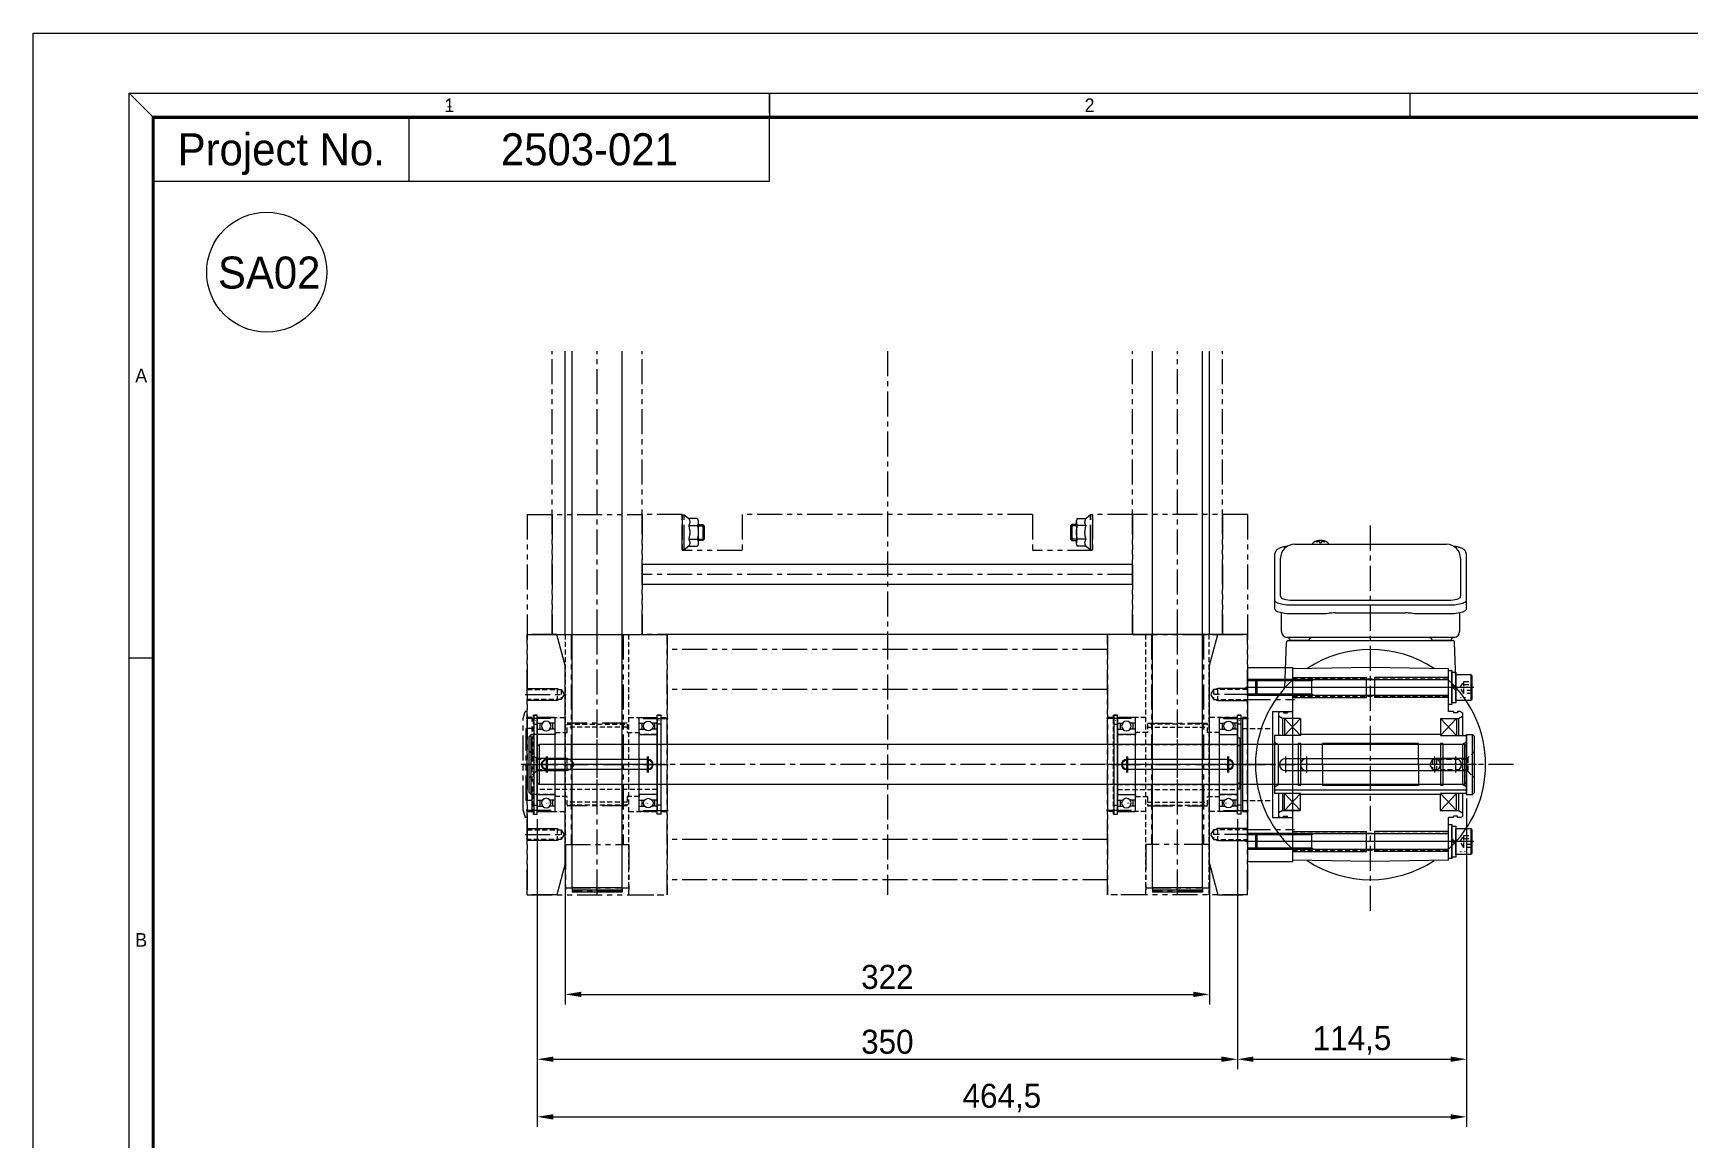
# Model space of a CAD drawing. Header units: inches. Extents: x 0 to 23821, y 0 to 11279.
# Drawn here: x 15020 to 15849, y 2553 to 3107 of the extents above; entities that cross this region are included whole.
import ezdxf
from ezdxf.enums import TextEntityAlignment as Align

# ---------------------------------------------------------------- set-up
doc = ezdxf.new("R2010")
doc.units = ezdxf.units.IN
doc.header["$LTSCALE"] = 10
doc.header["$MEASUREMENT"] = 0
for name, pattern in [('CENTER', [2, 1.25, -0.25, 0.25, -0.25]), ('HIDDEN', [0.375, 0.25, -0.125]), ('PHANTOM', [2.5, 1.25, -0.25, 0.25, -0.25, 0.25, -0.25])]:
    doc.linetypes.add(name, pattern=pattern)
doc.layers.get('Defpoints').update_dxf_attribs({"color": 8})
for name, color, linetype in [('11', 1, 'CENTER'), ('22', 2, 'HIDDEN'), ('44', 4, 'Continuous'), ('55', 5, 'Continuous'), ('66', 6, 'PHANTOM'), ('77', 40, 'HIDDEN'), ('A', 8, 'Continuous'), ('B', 123, 'Continuous'), ('BOM-T', 4, 'Continuous'), ('G', 231, 'Continuous'), ('T', 3, 'Continuous')]:
    doc.layers.add(name, color=color, linetype=linetype)
doc.styles.add('SCI', font='')
doc.styles.get("Standard").update_dxf_attribs({"font": 'arial.ttf'})
doc.styles.get('SCI').set_extended_font_data('Gulim')
doc.dimstyles.new('SCH', dxfattribs={"dimtxt": 2.5, "dimasz": 2, "dimexe": 1.25, "dimexo": 0.625, "dimtad": 1, "dimdec": 8, "dimtxsty": 'SCI', "dimcen": 2.5, "dimclrd": 4, "dimclre": 4, "dimclrt": 7, "dimadec": 8, "dimazin": 2, "dimtfac": 1, "dimtdec": 8, "dimtmove": 0, "dimatfit": 3, "dimfxl": 1, "dimarcsym": 0})

# ---------------------------------------------------------------- blocks, each defined once
blk = doc.blocks.new('A$C82e70aa9')
at = {"color": 2}
for p, q in [((12, -7.5), (15, -10.5)), ((92, -7.5), (92, -10.5)), ((92, -10), (92, -7.5)), ((172, -7.5), (172, -10.5))]:
    blk.add_line(p, q, dxfattribs=at)
at = {"color": 40}
for p, q in [((47, -18.5), (47, -10.5)), ((92, -18.5), (92, -10.5))]:
    blk.add_line(p, q, dxfattribs=at)
blk.add_line((12, -78), (15, -78))
at = {"color": 1}
blk.add_lwpolyline([(0, 0), (420, 0), (420, -297), (0, -297)], close=True, dxfattribs=at)
at = {"color": 2}
blk.add_lwpolyline([(12, -7.5), (412, -7.5), (412, -289.5), (12, -289.5)], close=True, dxfattribs=at)
at = {"const_width": 0.4}
blk.add_lwpolyline([(15, -10.5), (409, -10.5), (409, -286.5), (15, -286.5)], close=True, dxfattribs=at)
at = {"color": 40}
blk.add_lwpolyline([(15, -18.5), (92, -18.5)], dxfattribs=at)
blk.add_circle((29.18, -29.85), 7.5)
at = {"color": 2, "style": 'SCI'}
blk.add_text('1', height=1, dxfattribs=at).set_placement((52, -8.75), align=Align.MIDDLE_CENTER)
at = {"style": 'SCI'}
blk.add_text('Project No.', height=4, dxfattribs=at).set_placement((31, -14.5), align=Align.MIDDLE_CENTER)
at = {"color": 2, "char_height": 1.7, "attachment_point": 5, "style": 'SCI'}
for s, insert, width in [('1', (52, -9), 80), ('2', (132, -9), 80), ('A', (13.5, -42.75), 3), ('B', (13.5, -113.25), 3)]:
    blk.add_mtext(s, dxfattribs=dict(at, insert=insert, width=width))
blk = doc.blocks.new('A$Cb1a6f932')
for p, q in [((-48.5, 22.5), (48.5, 22.5)), ((-48.5, 0), (-48.5, 22.5)), ((-41.82, 22.5), (-41.82, 0)), ((-35.18, 22.5), (-35.18, 0)), ((-26.5, 12.5), (-26.5, 22.5)), ((26.5, 12.5), (26.5, 22.5)), ((35.18, 22.5), (35.18, 0)), ((41.82, 22.5), (41.82, 0)), ((48.5, 0), (48.5, 22.5)), ((-26.5, 12.5), (26.5, 12.5)), ((-48.5, 0), (48.5, 0)), ((-23.5, -2.5), (-23.5, 0)), ((23.5, -2.5), (23.5, 0)), ((-23.5, -2.5), (23.5, -2.5))]:
    blk.add_line(p, q)
at = {"layer": '11'}
for p, q in [((-38.5, 23.5), (-38.5, -1)), ((-35, -1), (-35, 23.5)), ((-32.5, -1), (-32.5, 23.5)), ((0, -3.5), (0, 23.5)), ((32.5, -1), (32.5, 23.5)), ((35, -1), (35, 23.5)), ((38.5, 23.5), (38.5, -1))]:
    blk.add_line(p, q, dxfattribs=at)
at = {"layer": '22'}
for p, q in [((-18, -2.5), (-18, 12.5)), ((18, -2.5), (18, 12.5))]:
    blk.add_line(p, q, dxfattribs=at)
at = {"layer": 'T'}
for p, q in [((-42.5, 22.5), (-42.5, 0)), ((-34.5, 22.5), (-34.5, 0)), ((34.5, 22.5), (34.5, 0)), ((42.5, 22.5), (42.5, 0))]:
    blk.add_line(p, q, dxfattribs=at)
blk = doc.blocks.new('A$Cba77a560')
at = {"lineweight": -3}
for p, q in [((-39, 47.82), (0, 48.5)), ((-39, 47.82), (-39, 26.5)), ((0, 48.5), (39, 47.82)), ((39, 26.5), (39, 47.82)), ((-39, -26.5), (-39, -47.82)), ((39, -47.82), (39, -26.5)), ((-42.83, -38.37), (-42.03, -61.03)), ((42.83, -38.37), (42.03, -61.03)), ((-39, -47.82), (0, -48.5)), ((0, -48.5), (39, -47.82)), ((-41.69, -63.5), (-37.5, -63.5)), ((41.03, -62), (-41.03, -62)), ((-40.06, -62), (-30.94, -62)), ((-37.5, -63.5), (41.68, -63.5)), ((30.93, -62), (40.05, -62)), ((-44.5, -75.78), (-44.5, -66.5)), ((44.5, -66.5), (44.5, -75.78)), ((-47.8, -77.67), (-47.75, -77.4)), ((-47.8, -82), (-47.8, -77.67)), ((-47.8, -82), (-47.75, -81.73)), ((-47.8, -105.26), (-47.8, -82)), ((-47.75, -77.4), (-47.58, -77.13)), ((-47.75, -81.73), (-47.58, -81.46)), ((-47.58, -77.13), (-47.31, -76.87)), ((-47.58, -81.46), (-47.31, -81.2)), ((-47.31, -76.87), (-46.93, -76.62)), ((-47.31, -81.2), (-46.93, -80.95)), ((-46.93, -76.62), (-46.45, -76.38)), ((-46.93, -80.95), (-46.45, -80.71)), ((-46.45, -76.38), (-45.88, -76.16)), ((-46.45, -80.71), (-45.88, -80.49)), ((-45.88, -76.16), (-45.23, -75.96)), ((-45.88, -80.49), (-45.23, -80.28)), ((-45.23, -75.96), (-44.49, -75.78)), ((-45.23, -80.28), (-44.49, -80.1)), ((-44.49, -75.78), (-43.69, -75.62)), ((-44.49, -80.1), (-43.69, -79.95)), ((-43.69, -75.62), (-42.82, -75.49)), ((-43.69, -79.95), (-42.82, -79.81)), ((-42.82, -75.49), (-41.91, -75.38)), ((-42.82, -79.81), (-41.91, -79.71)), ((-41.91, -75.38), (-40.96, -75.31)), ((-41.91, -79.71), (-40.96, -79.64)), ((-40.96, -75.31), (-39.99, -75.26)), ((-40.96, -79.64), (-39.99, -79.59)), ((-39.99, -75.26), (-39, -75.25)), ((-39.99, -79.59), (-39, -79.57)), ((-39, -75.25), (-24.88, -75.25)), ((-39, -79.57), (39, -79.57)), ((39, -82.13), (-39, -82.13)), ((-21.26, -75.47), (-20.53, -75.57)), ((17.5, -75.77), (-17.5, -75.77)), ((20.52, -75.57), (21.26, -75.47)), ((24.87, -75.25), (39, -75.25)), ((39, -75.25), (39.98, -75.26)), ((39, -79.57), (39.98, -79.59)), ((39.98, -75.26), (40.96, -75.31)), ((39.98, -79.59), (40.96, -79.64)), ((40.96, -75.31), (41.9, -75.38)), ((40.96, -79.64), (41.9, -79.71)), ((41.9, -75.38), (42.82, -75.49)), ((41.9, -79.71), (42.82, -79.81)), ((42.82, -75.49), (43.68, -75.62)), ((42.82, -79.81), (43.68, -79.95)), ((43.68, -75.62), (44.48, -75.78)), ((43.68, -79.95), (44.48, -80.1)), ((44.48, -75.78), (45.22, -75.96)), ((44.48, -80.1), (45.22, -80.28)), ((45.22, -75.96), (45.88, -76.16)), ((45.22, -80.28), (45.88, -80.49)), ((45.88, -76.16), (46.45, -76.38)), ((45.88, -80.49), (46.45, -80.71)), ((46.45, -76.38), (46.93, -76.62)), ((46.45, -80.71), (46.93, -80.95)), ((46.93, -76.62), (47.3, -76.87)), ((46.93, -80.95), (47.3, -81.2)), ((47.3, -76.87), (47.58, -77.13)), ((47.3, -81.2), (47.58, -81.46)), ((47.58, -77.13), (47.74, -77.4)), ((47.58, -81.46), (47.74, -81.73)), ((47.74, -77.4), (47.8, -77.67)), ((47.74, -81.73), (47.8, -82)), ((47.8, -77.67), (47.8, -82)), ((47.8, -82), (47.8, -105.26)), ((-45, -103.05), (-45, -84.08)), ((45, -84.08), (45, -103.05)), ((38, -110.05), (-38, -110.05)), ((21.03, -110.05), (21, -110.19)), ((21, -110.05), (21, -110.19)), ((21.31, -110.81), (21.4, -110.89)), ((21.4, -110.89), (21.54, -111)), ((24.48, -110.74), (24.48, -111.33)), ((24.48, -111.87), (24.48, -111.97)), ((25.51, -111.33), (25.51, -110.74)), ((25.51, -111.97), (25.51, -111.87)), ((28.46, -111), (28.6, -110.89)), ((28.6, -110.89), (28.68, -110.83)), ((28.68, -110.83), (28.69, -110.81)), ((29, -110.2), (28.97, -110.05)), ((29, -110.19), (29, -110.05))]:
    blk.add_line(p, q, dxfattribs=at)
for p, q in [((-45, 26.5), (-46, 25.92)), ((-46, 14.5), (-46, 25.92)), ((-45, 26.5), (-43.5, 26.5)), ((-43.5, 26.5), (-43.5, 25.8)), ((-43.5, 25.8), (-41.5, 25.8)), ((-41.5, 26.5), (-39, 26.5)), ((-41.5, 26.5), (-41.5, 25.8)), ((41.5, 26.5), (39, 26.5)), ((41.5, 26.5), (41.5, 25.8)), ((43.5, 25.8), (41.5, 25.8)), ((45, 26.5), (43.5, 26.5)), ((43.5, 26.5), (43.5, 25.8)), ((45, 26.5), (46, 25.92)), ((46, 14.5), (46, 25.92)), ((-44, 23), (-46, 24.15)), ((-44, 14.5), (-44, 23)), ((-34.85, 23), (-44, 23)), ((-43, 23), (-43, 14.5)), ((-35, 23), (-43, 14.5)), ((-35, 14.5), (-43, 23)), ((-35, 23), (-35, 14.5)), ((35, 23), (35, 14.5)), ((44, 23), (35, 23)), ((35, 23), (44, 23)), ((35, 14.5), (43, 23)), ((35, 23), (43, 14.5)), ((43, 23), (43, 14.5)), ((44, 23), (46, 24.15)), ((44, 14.5), (44, 23)), ((-48, 14.5), (-35, 14.5)), ((-48, -14.5), (-48, 14.5)), ((-48, 12.8), (48, 12.8)), ((-48, 11.15), (-46, 10)), ((-46, 10), (-36.15, 10)), ((-46, -10), (-46, 10)), ((-36.15, 10.5), (-35, 10.5)), ((-36.15, -10.5), (-36.15, 10.5)), ((-35, 15), (35, 15)), ((-35, -10.5), (-35, 10.5)), ((-35, 10), (-24, 10)), ((-24, 0), (-24, 10.5)), ((-24, 10.5), (24, 10.5)), ((24, 0), (24, 10.5)), ((24, 10), (35, 10)), ((35, 14.5), (48, 14.5)), ((35, 10.5), (36.15, 10.5)), ((35, -10.5), (35, 10.5)), ((36.15, -10.5), (36.15, 10.5)), ((36.15, 10), (46, 10)), ((48, 11.15), (46, 10)), ((46, 10), (46, -10)), ((48, -14.5), (48, 14.5)), ((-24, 0), (-24, -10.5)), ((24, 0), (24, -10.5)), ((-48, -11.15), (-46, -10)), ((-35, -14.5), (-48, -14.5)), ((-46, -10), (-36.15, -10)), ((-46, -25.92), (-46, -14.5)), ((-44, -23), (-44, -14.5)), ((-43, -23), (-43, -14.5)), ((-35, -23), (-43, -14.5)), ((-35, -14.5), (-43, -23)), ((-36.15, -10.5), (-35, -10.5)), ((-35, -10), (-24, -10)), ((-35, -23), (-35, -14.5)), ((-35, -15), (35, -15)), ((-24, -10.5), (24, -10.5)), ((24, -10), (35, -10)), ((35, -10.5), (36.15, -10.5)), ((35, -14.5), (48, -14.5)), ((35, -23), (35, -14.5)), ((35, -14.5), (43, -23)), ((35, -23), (43, -14.5)), ((36.15, -10), (46, -10)), ((43, -23), (43, -14.5)), ((44, -23), (44, -14.5)), ((48, -11.15), (46, -10)), ((46, -25.92), (46, -14.5)), ((-44, -23), (-46, -24.15)), ((-35, -23), (-44, -23)), ((35, -23), (44, -23)), ((44, -23), (46, -24.15)), ((-45, -26.5), (-46, -25.92)), ((-45, -26.5), (-43.5, -26.5)), ((-43.5, -26.5), (-43.5, -25.8)), ((-43.5, -25.8), (-41.5, -25.8)), ((-41.5, -26.5), (-41.5, -25.8)), ((-41.5, -26.5), (-39, -26.5)), ((41.5, -26.5), (39, -26.5)), ((41.5, -26.5), (41.5, -25.8)), ((43.5, -25.8), (41.5, -25.8)), ((43.5, -26.5), (43.5, -25.8)), ((45, -26.5), (43.5, -26.5)), ((45, -26.5), (46, -25.92))]:
    blk.add_line(p, q)
for centre, radius, start, end in [((0, 0), 57.5, 56.49556, 123.50444), ((0, 0), 57.5, 132.70789, 180), ((0, 0), 57.5, 0, 47.29211), ((0, 0), 57.5, 180, 227.29211), ((0, 0), 57.5, 312.70789, 0), ((0, 0), 57.5, 236.49556, 303.50444), ((-41.5, -66.5), 3, 95.73917, 180), ((-41.03, -61), 1, 182, 270), ((-42, -61.53), 2, 275.73917, 346.26282), ((-29, -61.5), 2, 194.47751, 270), ((29, -61.5), 2, 270, 345.52249), ((42, -61.53), 2, 193.73718, 264.26083), ((41.03, -61), 1, 270, 358), ((41.5, -66.5), 3, 0, 84.26083), ((-38, -103.05), 7, 180, 270), ((38, -103.05), 7, 270, 0), ((21.65, -110.46), 0.486, 221.87914, 226.24102), ((25, -105.49), 6.5, 237.87968, 302.12032), ((24.38, -111.36), 1.37, 173.31337, 186.68663), ((24.99, -104.73), 6.77, 252.99889, 262.68533), ((24.99, -105.05), 6.77, 252.99889, 262.68533), ((24.69, -112.61), 1.29, 98.99862, 115.40497), ((24.69, -110.59), 1.29, 244.59503, 261.00138), ((25, -101.75), 9.01, 266.72211, 273.27789), ((25, -105.5), 6.5, 265.45341, 274.54659), ((25.31, -112.61), 1.29, 64.59503, 81.00138), ((25.31, -110.59), 1.29, 278.99862, 295.40497), ((25.01, -104.73), 6.77, 277.31467, 287.00111), ((25.01, -105.05), 6.77, 277.31467, 287.00111), ((25.62, -111.36), 1.37, 353.31337, 6.68663)]:
    blk.add_arc(centre, radius, start, end, dxfattribs=at)
for centre, start_param, end_param in [((-39, -84.08), 1.570796, 3.141593), ((39, -84.08), 0, 1.570796)]:
    blk.add_ellipse(centre, major_axis=(6, 0), ratio=0.324978, start_param=start_param, end_param=end_param, dxfattribs=at)
for points, knots in [([(-24.88, -75.25), (-23.15, -75.27), (-24.28, -75.24), (-21.64, -75.42), (-22.23, -75.36), (-21.26, -75.47)], [0, 0, 0, 0, 1.388453, 2.780018, 3.627164, 3.627164, 3.627164, 3.627164]), ([(-20.53, -75.57), (-20.16, -75.61), (-19.42, -75.7), (-18.39, -75.76), (-17.75, -75.76), (-17.5, -75.77)], [0, 0, 0, 0, 0.3792285, 0.7680446, 1, 1, 1, 1]), ([(17.5, -75.77), (18.72, -75.75), (18.15, -75.77), (20.1, -75.63), (19.88, -75.65), (20.52, -75.57)], [0, 0, 0, 0, 1.176582, 2.356169, 3.030308, 3.030308, 3.030308, 3.030308]), ([(21.26, -75.47), (22.82, -75.3), (21.86, -75.38), (24.58, -75.24), (23.87, -75.26), (24.87, -75.25)], [0, 0, 0, 0, 1.359692, 2.82201, 3.627139, 3.627139, 3.627139, 3.627139]), ([(-47.8, -105.26), (-47.8, -105.41), (-47.78, -105.71), (-47.65, -106.15), (-47.47, -106.55), (-47.22, -106.91), (-46.92, -107.23), (-46.56, -107.53), (-46.13, -107.81), (-45.6, -108.08), (-44.97, -108.33), (-44.27, -108.53), (-43.76, -108.66), (-43.47, -108.72), (-43.45, -108.72)], [0, 0, 0, 0, 0.068906, 0.139476, 0.209438, 0.280718, 0.355628, 0.437237, 0.529585, 0.636589, 0.756203, 0.875311, 0.98934, 1, 1, 1, 1]), ([(41.4, -109.16), (42.08, -109.02), (42.76, -108.87), (43.44, -108.72), (43.67, -108.67), (44.15, -108.57), (44.81, -108.37), (45.46, -108.14), (46.04, -107.86), (46.53, -107.55), (46.92, -107.23), (47.23, -106.89), (47.48, -106.51), (47.67, -106.1), (47.78, -105.67), (47.79, -105.39), (47.8, -105.26)], [-0.308501, -0.308501, -0.308501, -0.308501, 0, 0, 0, 0.103357, 0.215357, 0.331905, 0.455265, 0.558115, 0.645908, 0.724824, 0.798509, 0.869222, 0.938414, 1, 1, 1, 1]), ([(21.01, -110.19), (21.01, -110.26), (21.02, -110.42), (21.12, -110.62), (21.22, -110.72), (21.26, -110.77)], [0, 0, 0, 0, 0.329406, 0.709553, 1, 1, 1, 1]), ([(28.72, -110.79), (28.73, -110.78), (28.81, -110.72), (28.9, -110.57), (29, -110.37), (28.99, -110.24), (28.99, -110.2)], [0, 0, 0, 0, 0.04709, 0.447062, 0.808158, 1, 1, 1, 1])]:
    blk.add_open_spline(points, degree=3, knots=knots, dxfattribs=at)
for points in [[(-43.45, -108.72), (-43.45, -108.72), (-43.45, -108.72), (-43.45, -108.72)], [(-43.45, -108.72), (-42.83, -108.83), (-42.21, -108.95), (-41.59, -109.06)], [(-38, -110.05), (-38, -110.05), (-38, -110.05), (-38, -110.05)], [(21.26, -110.77), (21.27, -110.77), (21.27, -110.78), (21.28, -110.79)], [(28.69, -110.81), (28.7, -110.8), (28.71, -110.8), (28.72, -110.79)]]:
    blk.add_open_spline(points, degree=3, dxfattribs=at)
at = {"layer": '11', "lineweight": -3}
for p, q in [((0, 73.12), (0, -121.98)), ((-44, 38.5), (44, 38.5)), ((-71.43, 0), (71.43, 0)), ((-44, -38.5), (44, -38.5))]:
    blk.add_line(p, q, dxfattribs=at)
at = {"layer": '22', "lineweight": -3}
for p, q in [((39, 42.8), (-39, 42.8)), ((39, 34.2), (-39, 34.2)), ((39, -34.2), (-39, -34.2)), ((39, -42.8), (-39, -42.8))]:
    blk.add_line(p, q, dxfattribs=at)
at = {"layer": 'T', "lineweight": -3}
for p, q in [((-39, 43.5), (-2, 43.5)), ((-2, 33.5), (-2, 43.5)), ((2, 43.5), (2, 33.5)), ((39, 43.5), (2, 43.5)), ((-39, 33.5), (-2, 33.5)), ((39, 33.5), (2, 33.5)), ((-39, -33.5), (-2, -33.5)), ((-2, -43.5), (-2, -33.5)), ((2, -33.5), (2, -43.5)), ((39, -33.5), (2, -33.5)), ((-39, -43.5), (-2, -43.5)), ((39, -43.5), (2, -43.5))]:
    blk.add_line(p, q, dxfattribs=at)
blk = doc.blocks.new('A$C98b997a5')
for p, q in [((-5.5, 25), (-5.5, -25)), ((-0.5, 25), (-0.5, -25))]:
    blk.add_line(p, q)
for centre, start, end in [((-3, 25), 0, 180), ((-3, -25), 180, 0)]:
    blk.add_arc(centre, 2.5, start, end)
at = {"layer": '11'}
for p, q in [((1, 25), (-7, 25)), ((-3, 28.5), (-3, -29)), ((1, -25), (-7, -25))]:
    blk.add_line(p, q, dxfattribs=at)
blk = doc.blocks.new('A$C6a7e4fae')
for p, q in [((13.3, 1.2), (-12.2, 1.2)), ((-12.2, 1.2), (-12.2, 0)), ((-12.2, 0), (13.3, 0)), ((-9.5, 0), (-9.5, 1.2)), ((9.5, 0), (9.5, 1.2)), ((13.3, 0), (13.3, 1.2))]:
    blk.add_line(p, q)
at = {"layer": '11'}
blk.add_line((0, -1), (0, 2.35), dxfattribs=at)
at = {"layer": 'BOM-T', "color": 4, "style": 'SCI'}
blk.add_text('S20', height=0.6, dxfattribs=at).set_placement((-11.58, 0.64), align=Align.MIDDLE_LEFT)
blk = doc.blocks.new('A$C61accbae')
for p, q in [((-15, 0), (-15, -3)), ((-15, 0), (15, 0)), ((15, 0), (15, -3)), ((-15, -3), (-14, -4)), ((-15, -3), (15, -3)), ((-14, -4), (14, -4)), ((14, -4), (15, -3))]:
    blk.add_line(p, q)
at = {"layer": '11'}
blk.add_line((0, -5), (0, 1), dxfattribs=at)
at = {"layer": '22'}
for p, q in [((-3.3, -0.6), (-3.3, 0)), ((3.3, -0.6), (3.3, 0)), ((-3.3, -0.6), (-6.7, -4)), ((3.3, -0.6), (-3.3, -0.6)), ((6.7, -4), (3.3, -0.6))]:
    blk.add_line(p, q, dxfattribs=at)
blk = doc.blocks.new('A$C2a1173b8')
for p, q in [((-5.5, 32), (-5.5, -32)), ((0.5, 32), (0.5, -32))]:
    blk.add_line(p, q)
for centre, start, end in [((-2.5, 32), 0, 180), ((-2.5, -32), 180, 0)]:
    blk.add_arc(centre, 3, start, end)
at = {"layer": '11'}
for p, q in [((-2.5, -36), (-2.5, 36)), ((1.5, 32), (-6.5, 32)), ((1.5, -32), (-6.5, -32))]:
    blk.add_line(p, q, dxfattribs=at)
blk = doc.blocks.new('A$Ca3c98541')
for p, q in [((-465.5, 9), (-464.5, 10)), ((-465.5, -9), (-465.5, 9)), ((-464.5, 10), (-352.4, 10)), ((-464.5, -10), (-464.5, 10)), ((-352.4, -10), (-352.4, 10)), ((-352.4, 9.5), (-351, 9.5)), ((-351, 10), (-2, 10)), ((-351, -10), (-351, 10)), ((-2, 10), (-1, 9)), ((-2, -10), (-2, 10)), ((-1, -9), (-1, 9)), ((-375, 3), (-460, 3)), ((-346.5, 2.5), (-295.5, 2.5)), ((-56.5, 2.5), (-5.5, 2.5)), ((-375, -3), (-460, -3)), ((-346.5, -2.5), (-295.5, -2.5)), ((-56.5, -2.5), (-5.5, -2.5)), ((-465.5, -9), (-464.5, -10)), ((-464.5, -10), (-352.4, -10)), ((-352.4, -9.5), (-351, -9.5)), ((-351, -10), (-2, -10)), ((-2, -10), (-1, -9))]:
    blk.add_line(p, q)
for centre, radius, start, end in [((-460, 0), 3, 90, 270), ((-375, 0), 3, 270, 90), ((-346.5, 0), 2.5, 90, 270), ((-295.5, 0), 2.5, 270, 90), ((-56.5, 0), 2.5, 90, 270), ((-5.5, 0), 2.5, 270, 90)]:
    blk.add_arc(centre, radius, start, end)
at = {"layer": '11'}
for p, q in [((-465, 0), (0, 0)), ((-460, -4), (-460, 4)), ((-375, -4), (-375, 4)), ((-346.5, -4), (-346.5, 4)), ((-295.5, -4), (-295.5, 4)), ((-56.5, -4), (-56.5, 4)), ((-5.5, -4), (-5.5, 4))]:
    blk.add_line(p, q, dxfattribs=at)
at = {"layer": '22'}
for p, q in [((-448.5, 2.46), (-465.5, 2.46)), ((-450.5, -3), (-450.5, 3)), ((-447.08, 0), (-448.5, 2.46)), ((-448.5, -2.46), (-448.5, 2.46)), ((-18, 2.46), (-19.42, 0)), ((-19.42, 0), (-18, -2.46)), ((-1, 2.46), (-18, 2.46)), ((-18, 2.46), (-18, -2.46)), ((-16, 3), (-16, -3)), ((-465.5, -2.46), (-448.5, -2.46)), ((-448.5, -2.46), (-447.08, 0)), ((-18, -2.46), (-1, -2.46))]:
    blk.add_line(p, q, dxfattribs=at)
at = {"layer": 'T'}
for p, q in [((-450.5, 3), (-465.5, 3)), ((-449.56, 2.46), (-450.5, 3)), ((-16, 3), (-16.94, 2.46)), ((-1, 3), (-16, 3)), ((-465.5, -3), (-450.5, -3)), ((-450.5, -3), (-449.56, -2.46)), ((-16.94, -2.46), (-16, -3)), ((-16, -3), (-1, -3))]:
    blk.add_line(p, q, dxfattribs=at)
blk = doc.blocks.new('A$Ce998cf0d')
at = {"xscale": -1, "rotation": 270}
blk.add_blockref('A$C61accbae', (-467, 0), dxfattribs=at)
for name, p, rotation in [('A$Ca3c98541', (-468, 0), 180), ('A$C61accbae', (-2.5, 0), 90)]:
    blk.add_blockref(name, p, dxfattribs=dict(rotation=rotation))
at = {"layer": '44', "xscale": -1, "rotation": 270}
for name, p in [('A$C6a7e4fae', (-117, 0)), ('A$C98b997a5', (-437, 3)), ('A$C98b997a5', (-147, 3))]:
    blk.add_blockref(name, p, dxfattribs=at)
at = {"layer": '44', "rotation": 90}
blk.add_blockref('A$C2a1173b8', (-50.5, 2.5), dxfattribs=at)
blk = doc.blocks.new('A$C3f0a2a12')
for p, q in [((0, -8.5), (0, 8.5)), ((0, 8.5), (1.6, 8.5)), ((1.6, 8.5), (1.6, -8.5)), ((-96.4, 3.32), (-95.72, 4)), ((-96.4, -3.32), (-96.4, 3.32)), ((-95.72, 4), (0, 4)), ((-95.72, -4), (-95.72, 4)), ((-68.4, -4), (-68.4, 4)), ((1.6, -7.7), (1.6, 7.7)), ((1.6, 7.7), (3.6, 7.7)), ((1.6, 1.57), (3.6, -0.43)), ((1.6, 0.43), (3.6, -1.57)), ((3.6, 7.7), (3.6, -7.7)), ((3.6, 6.5), (11.1, 6.5)), ((3.6, -6.5), (3.6, 6.5)), ((11.1, 6.5), (11.6, 6)), ((11.1, 6.5), (11.1, -6.5)), ((11.6, 6), (11.6, -6)), ((-95.72, -4), (-96.4, -3.32)), ((0, -4), (-95.72, -4)), ((3.6, -7.7), (1.6, -7.7)), ((11.1, -6.5), (3.6, -6.5)), ((11.6, -6), (11.1, -6.5)), ((1.6, -8.5), (0, -8.5))]:
    blk.add_line(p, q)
at = {"layer": '11'}
blk.add_line((12.6, 0), (-97.4, 0), dxfattribs=at)
at = {"layer": '22'}
for p, q in [((5.87, 0), (7.6, 3)), ((7.6, -3), (5.87, 0)), ((5.87, 0), (5.87, 0)), ((7.6, 3), (11.6, 3)), ((7.6, -3), (7.6, 3)), ((7.6, 1.5), (11.6, 1.5)), ((11.6, -1.5), (7.6, -1.5)), ((11.6, -3), (7.6, -3))]:
    blk.add_line(p, q, dxfattribs=at)
at = {"layer": 'T'}
for p, q in [((-68.4, 3.32), (-96.4, 3.32)), ((-67.23, 4), (-68.4, 3.32)), ((-68.4, -3.32), (-96.4, -3.32)), ((-67.23, -4), (-68.4, -3.32))]:
    blk.add_line(p, q, dxfattribs=at)
at = {"layer": 'BOM-T', "color": 4}
blk.add_text('M8-100L', height=0.6, rotation=180, dxfattribs=at).set_placement((8.72, -5.03), align=Align.MIDDLE_LEFT)
blk = doc.blocks.new('A$Cbdb6d510')
for p, q in [((24.75, 1.75), (-24.75, 1.75)), ((-24.75, 1.75), (-24.75, 0)), ((-24.75, 0), (24.75, 0)), ((-20.25, 1.75), (-20.25, 0)), ((20.25, 1.75), (20.25, 0)), ((24.75, 0), (24.75, 1.75))]:
    blk.add_line(p, q)
at = {"layer": '11'}
blk.add_line((0, 2.75), (0, -1.15), dxfattribs=at)
at = {"layer": 'BOM-T', "color": 4, "style": 'SCI'}
blk.add_text('H47', height=0.6, dxfattribs=at).set_placement((21.73, 0.89), align=Align.MIDDLE_LEFT)
blk = doc.blocks.new('A$Ca1361010')
for p, q in [((-15, 29.5), (-14.5, 30)), ((-15, 21), (-15, 29.5)), ((-14.5, 30), (14.5, 30)), ((-12.5, -30), (-12.5, 30)), ((-10, -30), (-10, 30)), ((10, -30), (10, 30)), ((15, 29.5), (14.5, 30)), ((15, 21), (15, 29.5)), ((-16, 21), (-15, 21)), ((-16, 15), (-16, 21)), ((15, 21), (16, 21)), ((16, 21), (16, 15)), ((-20.21, -15), (-20.21, 15)), ((-20.21, 15), (-16, 15)), ((-18.71, -15), (-18.71, 15)), ((16, 15), (20.21, 15)), ((18.71, -15), (18.71, 15)), ((20.21, 15), (20.21, -15)), ((-16, -15), (-20.21, -15)), ((-16, -21), (-16, -15)), ((20.21, -15), (16, -15)), ((16, -15), (16, -21)), ((-15, -21), (-16, -21)), ((-15, -29.5), (-15, -21)), ((16, -21), (15, -21)), ((15, -29.5), (15, -21)), ((-14.5, -30), (-15, -29.5)), ((-14.5, -30), (14.5, -30)), ((14.5, -30), (15, -29.5))]:
    blk.add_line(p, q)
at = {"layer": '11'}
for p, q in [((0, -31), (0, 31)), ((-20.69, -15), (-20.69, 15)), ((20.69, -15), (20.69, 15)), ((-21.69, 0), (21.69, 0))]:
    blk.add_line(p, q, dxfattribs=at)
blk = doc.blocks.new('A$Ca8ec0757')
for p, q in [((0, 0), (0, -19.2)), ((190, 0), (0, 0)), ((130, 0), (130, -70)), ((190, 0), (190, -57.5)), ((190, -12.5), (130, -12.5)), ((25, -19.2), (0, -19.2)), ((25, -19.2), (25, -50.8)), ((130, -22), (25, -22)), ((130, -48), (25, -48)), ((0, -50.8), (0, -70)), ((25, -50.8), (0, -50.8)), ((130, -57.5), (190, -57.5)), ((130, -70), (0, -70))]:
    blk.add_line(p, q)
blk = doc.blocks.new('A$Cab75dd74')
for p, q in [((0, -14.85), (0, 0)), ((0, 0), (130, 0)), ((130, -14.85), (130, 0))]:
    blk.add_line(p, q)
at = {"layer": 'G'}
for p, q in [((15.5, -19), (0, -14.85)), ((114.5, -19), (130, -14.85)), ((15.5, -19), (114.5, -19))]:
    blk.add_line(p, q, dxfattribs=at)
blk = doc.blocks.new('A$C1d15a0a0')
for p, q in [((-26.5, -3.5), (-23.5, -3.5)), ((-26.5, -3.5), (-26.5, -4.56)), ((-23, -5.5), (-26.5, -4.56)), ((-23.5, -1), (23.5, -1)), ((-23.5, -1), (-23.5, -3.5)), ((-23, -5.5), (23, -5.5)), ((-18, -1), (-18, -4)), ((-18, -4), (18, -4)), ((18, -1), (18, -4)), ((23, -5.5), (26.5, -4.56)), ((23.5, -1), (23.5, -3.5)), ((23.5, -3.5), (26.5, -3.5)), ((26.5, -3.5), (26.5, -4.56))]:
    blk.add_line(p, q)
at = {"layer": '11'}
blk.add_line((0, 0), (0, -6.5), dxfattribs=at)
blk = doc.blocks.new('A$C0fd4e748')
for p, q in [((-2.2, 12.5), (-2.2, -12.5)), ((0, 12.5), (-2.2, 12.5)), ((-1.2, 12.5), (-1.2, -12.5)), ((0, 12.5), (0, -12.5)), ((0, -12.5), (-2.2, -12.5))]:
    blk.add_line(p, q)
at = {"layer": '11'}
blk.add_line((-1.68, 12.5), (-1.68, -12.5), dxfattribs=at)
blk = doc.blocks.new('A$C94b1c0e9')
for p, q in [((-23.2, 0), (23.2, 0)), ((-20.75, 0), (-20.75, -2.63)), ((-17.75, 0), (-17.75, -2.63)), ((17.75, 0), (17.75, -2.63)), ((20.75, 0), (20.75, -2.63)), ((-23.5, -8.7), (-23.5, -0.3)), ((-17.75, -1.31), (-20.75, -1.31)), ((-20.75, -9), (-20.75, -6.37)), ((-17.75, -7.69), (-20.75, -7.69)), ((-17.75, -9), (-17.75, -6.37)), ((-15, -8.7), (-15, -0.3)), ((15, -0.3), (15, -8.7)), ((20.75, -1.31), (17.75, -1.31)), ((17.75, -9), (17.75, -6.37)), ((20.75, -7.69), (17.75, -7.69)), ((20.75, -9), (20.75, -6.37)), ((23.5, -0.3), (23.5, -8.7)), ((23.2, -9), (-23.2, -9))]:
    blk.add_line(p, q)
for centre in [(-19.25, -4.5), (19.25, -4.5)]:
    blk.add_circle(centre, 2.4)
for centre, start, end in [((-23.2, -0.3), 90, 180), ((-15.3, -0.3), 0, 90), ((15.3, -0.3), 90, 180), ((23.2, -0.3), 0, 90), ((-23.2, -8.7), 180, 270), ((-15.3, -8.7), 270, 0), ((15.3, -8.7), 180, 270), ((23.2, -8.7), 270, 360)]:
    blk.add_arc(centre, 0.3, start, end)
at = {"layer": '11'}
blk.add_line((0, -10), (0, 1), dxfattribs=at)
at = {"layer": 'BOM-T', "color": 4}
blk.add_text('6906ZZ', height=0.6, rotation=90, dxfattribs=at).set_placement((-18.95, -4.5))
blk = doc.blocks.new('A$Cd4d982c3')
for p, q in [((0, -70), (0, 0)), ((0, 0), (130, 0)), ((130, -57.5), (130, 0)), ((3.5, -50.8), (3.5, -19.2))]:
    blk.add_line(p, q)
at = {"layer": '11'}
for p, q in [((42.02, -12.02), (42.02, 1)), ((65, -72), (65, 2)), ((87.98, -12.02), (87.98, 1)), ((0, -35), (130, -35)), ((30, -71), (30, -50.58)), ((42.02, -57.98), (42.02, -71)), ((87.98, -57.98), (87.98, -71)), ((100, -71), (100, -50.58))]:
    blk.add_line(p, q, dxfattribs=at)
at = {"layer": '22'}
for p, q in [((41.5, -3.1), (41.5, 0)), ((88.5, -3.1), (88.5, 0)), ((40.25, -3.1), (40.25, -5)), ((40.25, -3.1), (89.75, -3.1)), ((40.25, -5), (89.75, -5)), ((41.5, -19.2), (41.5, -5)), ((88.5, -19.2), (88.5, -5)), ((89.75, -3.1), (89.75, -5)), ((0, -19.2), (130, -19.2)), ((0, -50.8), (130, -50.8)), ((33, -55), (27, -55)), ((30, -51.58), (27.54, -53)), ((27.54, -53), (27.54, -70)), ((32.46, -53), (27.54, -53)), ((32.46, -53), (30, -51.58)), ((32.46, -70), (32.46, -53)), ((41.5, -65), (41.5, -50.8)), ((88.5, -65), (88.5, -50.8)), ((103, -55), (97, -55)), ((100, -51.58), (97.54, -53)), ((97.54, -53), (97.54, -70)), ((102.46, -53), (97.54, -53)), ((102.46, -53), (100, -51.58)), ((102.46, -70), (102.46, -53)), ((40.25, -66.9), (40.25, -65)), ((40.25, -65), (89.75, -65)), ((89.75, -66.9), (89.75, -65)), ((40.25, -66.9), (89.75, -66.9)), ((41.5, -70), (41.5, -66.9)), ((88.5, -70), (88.5, -66.9))]:
    blk.add_line(p, q, dxfattribs=at)
at = {"layer": 'B'}
for p, q in [((3.5, -22.5), (130, -22.5)), ((3.5, -47.5), (130, -47.5))]:
    blk.add_line(p, q, dxfattribs=at)
at = {"layer": 'T'}
for p, q in [((27.54, -54.06), (27, -55)), ((27, -55), (27, -70)), ((33, -55), (32.46, -54.06)), ((33, -70), (33, -55)), ((97.54, -54.06), (97, -55)), ((97, -55), (97, -70)), ((103, -55), (102.46, -54.06)), ((103, -70), (103, -55))]:
    blk.add_line(p, q, dxfattribs=at)
at = {"xscale": -1, "rotation": 180}
for name in ['A$Ca8ec0757', 'A$Cab75dd74']:
    blk.add_blockref(name, (0, -70), dxfattribs=at)
blk.add_blockref('A$C1d15a0a0', (65, -66.5))
at = {"layer": '44'}
for name, p in [('A$Cbdb6d510', (65, -5)), ('A$C94b1c0e9', (65, -56))]:
    blk.add_blockref(name, p, dxfattribs=at)
at = {"layer": '44', "xscale": -1, "rotation": 180}
for name, p in [('A$C94b1c0e9', (65, -14)), ('A$Cbdb6d510', (65, -65))]:
    blk.add_blockref(name, p, dxfattribs=at)
at = {"layer": '77', "xscale": -1, "rotation": 180}
blk.add_blockref('A$Ca1361010', (65, -35), dxfattribs=at)
at = {"layer": 'B'}
blk.add_blockref('A$C0fd4e748', (3.5, -35), dxfattribs=at)
blk = doc.blocks.new('A$C05dbca3c')
for p, q in [((0, 70), (0, 0)), ((3.5, 19.2), (3.5, 50.8)), ((130, 57.5), (130, 0)), ((0, 0), (130, 0))]:
    blk.add_line(p, q)
at = {"layer": '11'}
for p, q in [((30, 71), (30, 50.58)), ((42.02, 57.98), (42.02, 71)), ((65, 72), (65, -2)), ((87.98, 57.98), (87.98, 71)), ((100, 71), (100, 50.58)), ((0, 35), (130, 35)), ((42.02, 12.02), (42.02, -1)), ((87.98, 12.02), (87.98, -1))]:
    blk.add_line(p, q, dxfattribs=at)
at = {"layer": '22'}
for p, q in [((27.54, 53), (27.54, 70)), ((32.46, 70), (32.46, 53)), ((40.25, 66.9), (40.25, 65)), ((40.25, 66.9), (89.75, 66.9)), ((41.5, 70), (41.5, 66.9)), ((88.5, 70), (88.5, 66.9)), ((89.75, 66.9), (89.75, 65)), ((97.54, 53), (97.54, 70)), ((102.46, 70), (102.46, 53)), ((40.25, 65), (89.75, 65)), ((41.5, 65), (41.5, 50.8)), ((88.5, 65), (88.5, 50.8)), ((0, 50.8), (130, 50.8)), ((33, 55), (27, 55)), ((30, 51.58), (27.54, 53)), ((32.46, 53), (27.54, 53)), ((32.46, 53), (30, 51.58)), ((103, 55), (97, 55)), ((100, 51.58), (97.54, 53)), ((102.46, 53), (97.54, 53)), ((102.46, 53), (100, 51.58)), ((0, 19.2), (130, 19.2)), ((41.5, 19.2), (41.5, 5)), ((88.5, 19.2), (88.5, 5)), ((40.25, 3.1), (40.25, 5)), ((40.25, 5), (89.75, 5)), ((40.25, 3.1), (89.75, 3.1)), ((41.5, 3.1), (41.5, 0)), ((88.5, 3.1), (88.5, 0)), ((89.75, 3.1), (89.75, 5))]:
    blk.add_line(p, q, dxfattribs=at)
at = {"layer": 'B'}
for p, q in [((3.5, 47.5), (130, 47.5)), ((3.5, 22.5), (130, 22.5))]:
    blk.add_line(p, q, dxfattribs=at)
at = {"layer": 'T'}
for p, q in [((27, 55), (27, 70)), ((33, 70), (33, 55)), ((97, 55), (97, 70)), ((103, 70), (103, 55)), ((27.54, 54.06), (27, 55)), ((33, 55), (32.46, 54.06)), ((97.54, 54.06), (97, 55)), ((103, 55), (102.46, 54.06))]:
    blk.add_line(p, q, dxfattribs=at)
for name in ['A$Ca8ec0757', 'A$Cab75dd74']:
    blk.add_blockref(name, (0, 70))
at = {"layer": '44'}
for name, p in [('A$Cbdb6d510', (65, 65)), ('A$C94b1c0e9', (65, 14))]:
    blk.add_blockref(name, p, dxfattribs=at)
at = {"layer": '44', "xscale": -1, "rotation": 180}
for name, p in [('A$C94b1c0e9', (65, 56)), ('A$Cbdb6d510', (65, 5))]:
    blk.add_blockref(name, p, dxfattribs=at)
at = {"layer": '77'}
blk.add_blockref('A$Ca1361010', (65, 35), dxfattribs=at)
at = {"layer": 'B'}
blk.add_blockref('A$C0fd4e748', (3.5, 35), dxfattribs=at)
blk = doc.blocks.new('A$Cb1803f2f')
for p, q in [((60, 0), (0, 0)), ((0, 0), (0, -245)), ((60, 0), (60, -20)), ((42, -20), (42, -50)), ((60, -20), (42, -20)), ((42.25, -21), (42.25, -20)), ((42.25, -20), (59.75, -20)), ((44.07, -23.2), (42.25, -21)), ((42.25, -21), (59.75, -21)), ((44.07, -23.2), (44.07, -27.46)), ((47.54, -23.2), (47.54, -27.46)), ((54.46, -23.2), (54.46, -27.46)), ((59.75, -21), (57.93, -23.2)), ((57.93, -27.46), (57.93, -23.2)), ((59.75, -20), (59.75, -21)), ((56.2, -28), (45.8, -28)), ((47, -30.32), (47, -28)), ((47.68, -31), (47, -30.32)), ((55, -30.32), (47, -30.32)), ((54.32, -31), (47.68, -31)), ((55, -30.32), (54.32, -31)), ((55, -28), (55, -30.32)), ((60, -50), (42, -50)), ((60, -50), (60, -195)), ((60, -195), (42, -195)), ((42, -195), (42, -225)), ((47.68, -214), (47, -214.68)), ((47, -214.68), (47, -217)), ((55, -214.68), (47, -214.68)), ((54.32, -214), (47.68, -214)), ((55, -214.68), (54.32, -214)), ((55, -217), (55, -214.68)), ((44.07, -221.8), (42.25, -224)), ((44.07, -221.8), (44.07, -217.54)), ((56.2, -217), (45.8, -217)), ((47.54, -221.8), (47.54, -217.54)), ((54.46, -221.8), (54.46, -217.54)), ((57.93, -217.54), (57.93, -221.8)), ((59.75, -224), (57.93, -221.8)), ((60, -225), (42, -225)), ((42.25, -224), (42.25, -225)), ((42.25, -224), (59.75, -224)), ((42.25, -225), (59.75, -225)), ((59.75, -225), (59.75, -224)), ((60, -225), (60, -245)), ((60, -245), (0, -245))]:
    blk.add_line(p, q)
for centre, radius, start, end in [((45.8, -20.67), 3.07, 235.61575, 304.38425), ((51, -12.27), 11.46, 252.41205, 287.58795), ((56.2, -20.67), 3.07, 235.61575, 304.38425), ((45.8, -24.93), 3.07, 235.61575, 304.38425), ((51, -16.54), 11.46, 252.41205, 287.58795), ((56.2, -24.93), 3.07, 235.61575, 304.38425), ((45.8, -220.07), 3.07, 55.61575, 124.38425), ((45.8, -224.33), 3.07, 55.61575, 124.38425), ((51, -228.46), 11.46, 72.41205, 107.58795), ((51, -232.73), 11.46, 72.41205, 107.58795), ((56.2, -220.07), 3.07, 55.61575, 124.38425), ((56.2, -224.33), 3.07, 55.61575, 124.38425)]:
    blk.add_arc(centre, radius, start, end)
at = {"layer": '11'}
blk.add_line((30, 0), (30, -245), dxfattribs=at)
at = {"layer": 'A'}
for p, q in [((25, 0), (25, -245)), ((35, 0), (35, -245))]:
    blk.add_line(p, q, dxfattribs=at)
at = {"layer": 'T'}
for p, q in [((47.68, -28), (47.68, -31)), ((54.32, -28), (54.32, -31)), ((47.68, -217), (47.68, -214)), ((54.32, -217), (54.32, -214))]:
    blk.add_line(p, q, dxfattribs=at)
blk = doc.blocks.new('A$C64782e2b')
at = {"xscale": -1, "rotation": 90}
blk.add_blockref('A$Cb1803f2f', (0, 0), dxfattribs=at)
blk = doc.blocks.new('A$C582ae865')
for p, q in [((0, -141.48), (0, 0)), ((45, -141.48), (45, 0)), ((290, -141.48), (290, 0)), ((335, -141.48), (335, 0)), ((277.5, -141.48), (57.5, -141.48)), ((277.5, -148.98), (57.5, -148.98)), ((290, -141.48), (335, -141.48)), ((277.5, -168.98), (57.5, -168.98)), ((277.5, -243.98), (57.5, -243.98)), ((277.5, -263.98), (57.5, -263.98))]:
    blk.add_line(p, q)
at = {"layer": '11'}
for p, q in [((22.5, -141.48), (22.5, 0)), ((167.5, 0), (167.5, -141.48)), ((312.5, -141.48), (312.5, 0)), ((167.5, -141.48), (167.5, -271.48))]:
    blk.add_line(p, q, dxfattribs=at)
at = {"layer": 'B'}
for p, q in [((10, -141.48), (10, 0)), ((35, -141.48), (35, 0)), ((300, -141.48), (300, 0)), ((325, -141.48), (325, 0))]:
    blk.add_line(p, q, dxfattribs=at)
at = {"layer": 'G'}
for p, q in [((6.5, -141.48), (6.5, 0)), ((328.5, -141.48), (328.5, 0))]:
    blk.add_line(p, q, dxfattribs=at)
at = {"xscale": -1, "rotation": 270}
for name, p in [('A$Cd4d982c3', (57.5, -271.48)), ('A$C05dbca3c', (277.5, -271.48))]:
    blk.add_blockref(name, p, dxfattribs=at)
at = {"rotation": 180}
blk.add_blockref('A$C64782e2b', (290, -141.48), dxfattribs=at)
blk = doc.blocks.new('*D414')
at = {"color": 4, "lineweight": -2, "transparency": 16777216}
for p, q in [((15285.92, 2689.7), (15285.92, 2621.88)), ((15607.92, 2689.7), (15607.92, 2621.88)), ((15293.92, 2626.88), (15599.92, 2626.88))]:
    blk.add_line(p, q, dxfattribs=at)
at = {"color": 4, "transparency": 16777216}
for points in [[(15293.92, 2628.22), (15293.92, 2625.55), (15285.92, 2626.88)], [(15599.92, 2628.22), (15599.92, 2625.55), (15607.92, 2626.88)]]:
    blk.add_solid(points, dxfattribs=at)
at = {"layer": 'Defpoints', "color": 0, "transparency": 16777216}
for p in [(15285.92, 2692.2, -227228.55), (15607.92, 2692.2, -227228.55), (15607.92, 2626.88)]:
    blk.add_point(p, dxfattribs=at)
at = {"color": 7, "transparency": 16777216, "insert": (15446.92, 2635.54), "char_height": 12, "attachment_point": 5, "style": 'SCI'}
blk.add_mtext('322', dxfattribs=at)
blk = doc.blocks.new('*D415')
at = {"color": 4, "lineweight": -2, "transparency": 16777216}
for p, q in [((15271.92, 2714.45), (15271.92, 2589.49)), ((15621.92, 2714.45), (15621.92, 2589.49)), ((15279.92, 2594.49), (15613.92, 2594.49))]:
    blk.add_line(p, q, dxfattribs=at)
at = {"color": 4, "transparency": 16777216}
for points in [[(15279.92, 2595.83), (15279.92, 2593.16), (15271.92, 2594.49)], [(15613.92, 2595.83), (15613.92, 2593.16), (15621.92, 2594.49)]]:
    blk.add_solid(points, dxfattribs=at)
at = {"layer": 'Defpoints', "color": 0, "transparency": 16777216}
for p in [(15271.92, 2716.95, -227228.55), (15621.92, 2716.95, -227228.55), (15621.92, 2594.49)]:
    blk.add_point(p, dxfattribs=at)
at = {"color": 7, "transparency": 16777216, "insert": (15446.92, 2603.14), "char_height": 12, "attachment_point": 5, "style": 'SCI'}
blk.add_mtext('350', dxfattribs=at)
blk = doc.blocks.new('*D416')
at = {"color": 4, "lineweight": -2, "transparency": 16777216}
for p, q in [((15736.42, 2724.7), (15736.42, 2589.49)), ((15621.92, 2714.45), (15621.92, 2589.49)), ((15629.92, 2594.49), (15728.42, 2594.49))]:
    blk.add_line(p, q, dxfattribs=at)
at = {"color": 4, "transparency": 16777216}
for points in [[(15629.92, 2595.83), (15629.92, 2593.16), (15621.92, 2594.49)], [(15728.42, 2595.83), (15728.42, 2593.16), (15736.42, 2594.49)]]:
    blk.add_solid(points, dxfattribs=at)
at = {"layer": 'Defpoints', "color": 0, "transparency": 16777216}
for p in [(15736.42, 2727.2, -227228.55), (15621.92, 2716.95, -227228.55), (15736.42, 2594.49)]:
    blk.add_point(p, dxfattribs=at)
at = {"color": 7, "transparency": 16777216, "insert": (15679.17, 2603.9), "char_height": 12, "attachment_point": 5, "style": 'SCI'}
blk.add_mtext('114,5', dxfattribs=at)
blk = doc.blocks.new('*D417')
at = {"color": 4, "lineweight": -2, "transparency": 16777216}
for p, q in [((15736.42, 2724.7), (15736.42, 2560.7)), ((15271.92, 2714.45), (15271.92, 2560.7)), ((15279.92, 2565.7), (15728.42, 2565.7))]:
    blk.add_line(p, q, dxfattribs=at)
at = {"color": 4, "transparency": 16777216}
for points in [[(15279.92, 2567.03), (15279.92, 2564.36), (15271.92, 2565.7)], [(15728.42, 2567.03), (15728.42, 2564.36), (15736.42, 2565.7)]]:
    blk.add_solid(points, dxfattribs=at)
at = {"layer": 'Defpoints', "color": 0, "transparency": 16777216}
for p in [(15736.42, 2727.2, -227228.55), (15271.92, 2716.95, -227228.55), (15736.42, 2565.7)]:
    blk.add_point(p, dxfattribs=at)
at = {"color": 7, "transparency": 16777216, "insert": (15504.17, 2575.1), "char_height": 12, "attachment_point": 5, "style": 'SCI'}
blk.add_mtext('464,5', dxfattribs=at)

msp = doc.modelspace()

# ---------------------------------------------------------------- block references
at = {"xscale": 4, "yscale": 4, "zscale": 4}
msp.add_blockref('A$C82e70aa9', (15020, 3107.11632666), dxfattribs=at)
at = {"rotation": 270}
msp.add_blockref('A$Cb1a6f932', (15626.92333284, 2741.70026127, -227228.55083111), dxfattribs=at)
msp.add_blockref('A$Ce998cf0d', (15738.92333284, 2741.70026127, -227228.55083111))
at = {"layer": '44'}
for p in [(15727.42333284, 2780.20026127, -227228.55083111), (15727.42333284, 2703.20026127, -227228.55083111)]:
    msp.add_blockref('A$C3f0a2a12', p, dxfattribs=at)
at = {"layer": '55', "rotation": 180}
msp.add_blockref('A$Cba77a560', (15688.42333284, 2741.70026127, -227228.55083111), dxfattribs=at)
at = {"layer": '66'}
msp.add_blockref('A$C582ae865', (15279.42333284, 2948.17924845, -227228.55083111), dxfattribs=at)

# ---------------------------------------------------------------- texts
at = {"style": 'SCI'}
for s, p in [('2503-021', (15298, 3049.11632666)), ('SA02', (15137.96776648, 2987.51814016))]:
    msp.add_text(s, height=16, dxfattribs=at).set_placement(p, align=Align.MIDDLE_CENTER)

# ---------------------------------------------------------------- dimensions: what is measured, and where the dimension line sits
for base, p1, p2, picture, middle in [((15736.4233328358, 2565.697560721), (15271.9233328358, 2716.9502612728, -227228.5508311124), (15736.4233328358, 2727.2002612728, -227228.5508311124), '*D417', (15504.1733328358, 2575.1003569926)), ((15736.4233328358, 2594.4922688507), (15621.9233328358, 2716.9502612728, -227228.5508311124), (15736.4233328358, 2727.2002612728, -227228.5508311124), '*D416', (15679.1733328358, 2603.8950651223)), ((15621.9233328358, 2594.4922688507), (15271.9233328358, 2716.9502612728, -227228.5508311124), (15621.9233328358, 2716.9502612728, -227228.5508311124), '*D415', (15446.9233328358, 2603.1440664539)), ((15607.9233328358, 2626.8845769905), (15285.9233328358, 2692.2002612728, -227228.5508311124), (15607.9233328358, 2692.2002612728, -227228.5508311124), '*D414', (15446.9233328358, 2635.5363745937))]:
    dim = msp.add_linear_dim(base=base, p1=p1, p2=p2, dimstyle='SCH', override={"dimscale": 4, "dimtxt": 3, "dimcen": 1})
    dim.commit()
    dim.dimension.update_dxf_attribs({"geometry": picture, "text_midpoint": middle})

doc.saveas('drawing.dxf')
